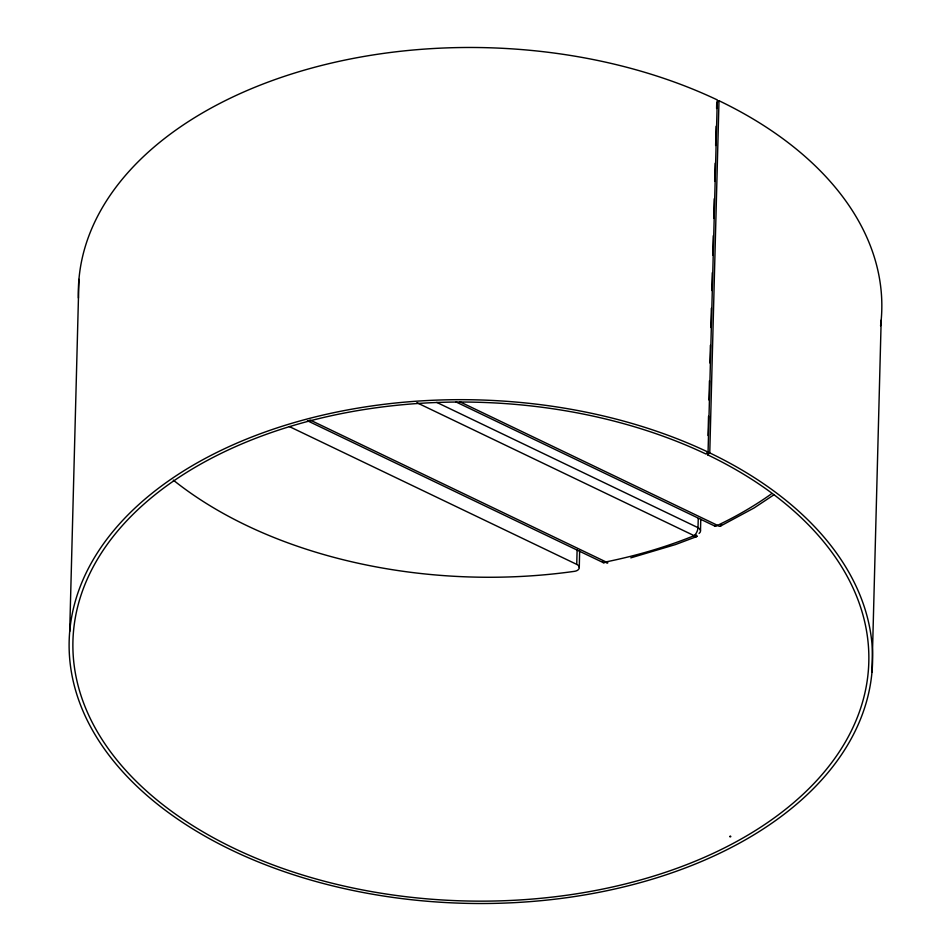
<?xml version="1.0" encoding="UTF-8"?>
<svg xmlns="http://www.w3.org/2000/svg" width="951" height="951" viewBox="0 0 951 951"><rect width="100%" height="100%" fill="white"/><g stroke="black" fill="none" stroke-linecap="round" stroke-linejoin="round"><path stroke-width="1.43" d="M579.278 567.462L579.635 550.855M700.507 530.432L700.768 519.341M69.708 631.523L78.933 279.344M173.284 480.1A391.788 245.501 1.5 0 0 574.523 571.325A6.277 3.935 1.5 0 0 579.159 568.341A6.277 3.935 1.5 0 0 576.734 564.383L577.126 549.583M698.248 518.545L698.01 527.674A6.277 3.935 1.5 0 1 699.056 533.404M78.422 298.032A401.833 251.789 1.5 0 1 294.727 73.013A401.833 251.789 1.5 0 1 717.292 99.914L708.067 452.105L705.844 453.972A398.065 249.424 1.5 0 0 75.272 617.972A398.065 249.424 1.5 0 0 630.275 882.718A398.065 249.424 1.5 0 0 707.52 454.768L707.603 451.808M708.031 435.534L708.531 416.3M708.959 400.014L709.458 380.78M709.933 363.02L710.397 345.272M710.861 327.513L711.36 308.267M711.823 290.519L712.287 272.759M712.763 254.999L713.262 235.765M713.726 218.005L714.225 198.771M714.688 181.011L715.164 163.251M715.627 145.491L716.127 126.257M716.59 108.497L716.745 102.577L718.992 100.723A401.833 251.789 1.5 0 1 880.567 325.777M708.067 452.105A401.833 251.789 1.5 0 0 71.527 617.651A401.833 251.789 1.5 0 0 631.785 884.905A401.833 251.789 1.5 0 0 709.767 452.914L718.992 100.723M729.786 836.321L730.748 836.714M730.618 836.167L729.94 836.809M871.96 672.298L881.185 320.118M707.52 454.768L709.767 452.914M774.043 494.734L754.06 507.977L720.335 526.153M696.667 536.59L675.483 544.566L630.786 557.868M602.447 561.28A6.277 2.841 -64.4 0 0 605.965 561.91A385.5 241.554 1.5 0 0 694.147 535.675L696.536 535.116M416.895 402.713L694.147 535.675L696.489 535.698M436.747 402.392L698.01 527.674A6.277 2.841 -64.4 0 1 694.147 535.675L696.084 536.221M459.832 401.774L717.553 525.356A6.277 3.091 64.5 0 0 721.084 525.499M456.088 401.988L714.95 526.129M309.978 419.962L605.965 561.91A6.277 1.688 78.5 0 0 607.82 562.707M307.375 420.722L603.362 562.671M289.259 426.524L576.734 564.383M771.118 494.092A385.5 241.554 1.5 0 1 717.553 525.356A6.277 2.841 -64.4 0 1 714.296 525.451M721.5 524.346A6.277 3.091 64.5 0 1 721.333 524.976M697.249 536.102A6.277 2.794 67.9 0 1 694.147 535.675"/></g></svg>
